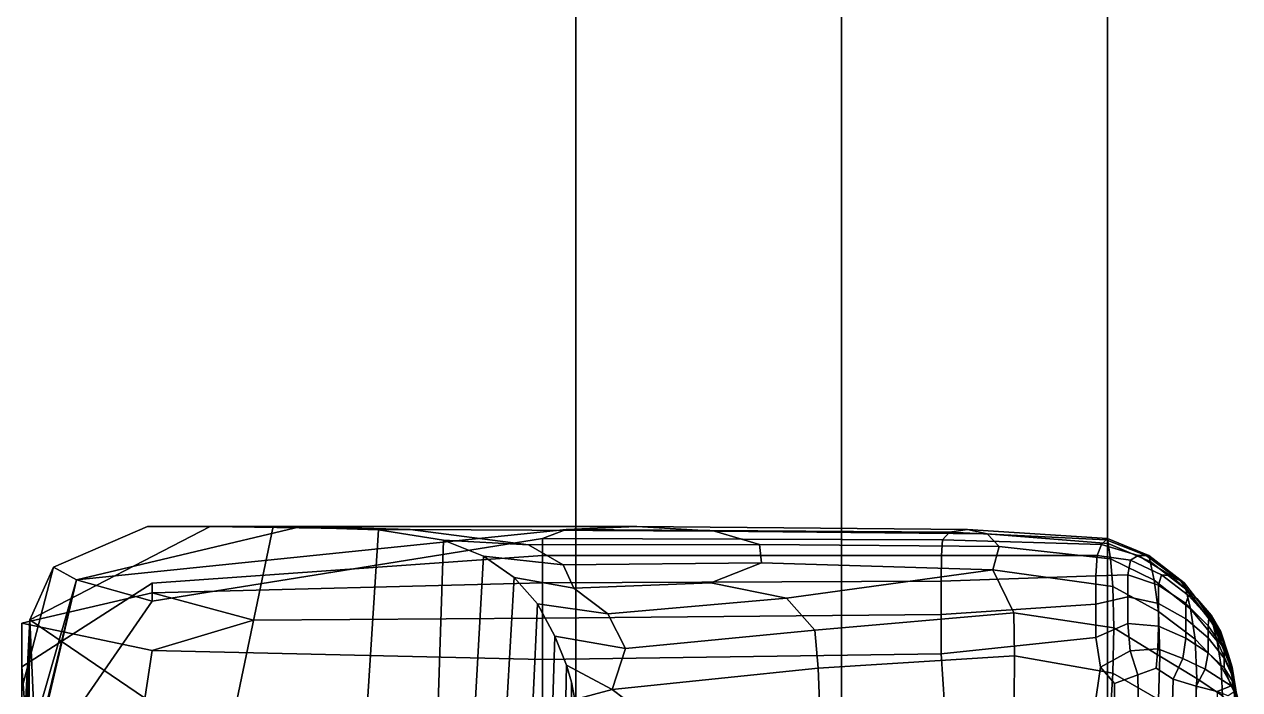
# Model space of a CAD drawing. Extents: x 0 to 405, y 0 to 52.
# Drawn here: x 402.349 to 405.092, y 20.72 to 22.222 of the extents above; entities that cross this region are included whole.
import ezdxf

# ---------------------------------------------------------------- set-up
doc = ezdxf.new("R2010")
doc.units = 0
doc.layers.add('COTAS', color=5, linetype='CONTINUOUS')

msp = doc.modelspace()

# ---------------------------------------------------------------- linework, layer by layer
at = {"layer": 'COTAS'}
for points in [[(403.5938, 19.7844, 3.1698), (403.5938, 26.8481, 4.6831), (403.5938, 32.0648, 4.1786), (403.5938, 32.2844, 3.1698)], [(403.5938, 19.7844, 3.1698), (403.5938, 26.8481, 4.6831), (403.5938, 32.0648, 4.1786), (403.5938, 32.2844, 3.1698)], [(403.5938, 17.2844, 3.1698), (403.5938, 32.2844, 3.1698), (404.1938, 32.2844, 3.1698), (404.1938, 17.2844, 3.1698)], [(403.5938, 17.2844, 3.1698), (403.5938, 32.2844, 3.1698), (404.1938, 32.2844, 3.1698), (404.1938, 17.2844, 3.1698)], [(404.7938, 17.2844, 3.1698), (404.1938, 17.2844, 3.1698), (404.1938, 32.2844, 3.1698), (404.7938, 32.2844, 3.1698)], [(404.7938, 17.2844, 3.1698), (404.1938, 17.2844, 3.1698), (404.1938, 32.2844, 3.1698), (404.7938, 32.2844, 3.1698)], [(404.7938, 19.7844, 3.1698), (404.7938, 32.2844, 3.1698), (404.7938, 32.0648, 4.1786), (404.7938, 26.8481, 4.6831)], [(404.7938, 19.7844, 3.1698), (404.7938, 32.2844, 3.1698), (404.7938, 32.0648, 4.1786), (404.7938, 26.8481, 4.6831)], [(403.5938, 16.3469, 13.0861), (403.5938, 29.7844, 13.1698), (403.5938, 29.9706, 12.1609), (403.5938, 24.144, 11.5937)], [(403.5938, 16.3469, 13.0861), (403.5938, 29.7844, 13.1698), (403.5938, 29.9706, 12.1609), (403.5938, 24.144, 11.5937)], [(404.7938, 16.3469, 13.0861), (404.7938, 24.144, 11.5937), (404.7938, 29.9706, 12.1609), (404.7938, 29.7844, 13.1698)], [(404.7938, 16.3469, 13.0861), (404.7938, 24.144, 11.5937), (404.7938, 29.9706, 12.1609), (404.7938, 29.7844, 13.1698)], [(403.5938, 12.2844, 13.1698), (404.1938, 12.2844, 13.1698), (404.1938, 29.7844, 13.1698), (403.5938, 29.7844, 13.1698)], [(403.5938, 12.2844, 13.1698), (404.1938, 12.2844, 13.1698), (404.1938, 29.7844, 13.1698), (403.5938, 29.7844, 13.1698)], [(404.7938, 12.2844, 13.1698), (404.7938, 29.7844, 13.1698), (404.1938, 29.7844, 13.1698), (404.1938, 12.2844, 13.1698)], [(404.7938, 12.2844, 13.1698), (404.7938, 29.7844, 13.1698), (404.1938, 29.7844, 13.1698), (404.1938, 12.2844, 13.1698)], [(403.5938, 29.3858, 7.0084), (403.5938, 23.5451, 5.8559), (403.5938, 21.946, 7.8649), (403.5938, 29.1075, 7.56)], [(403.5938, 29.3858, 7.0084), (403.5938, 23.5451, 5.8559), (403.5938, 21.946, 7.8649), (403.5938, 29.1075, 7.56)], [(404.7938, 29.3858, 7.0084), (404.7938, 29.1075, 7.56), (404.7938, 21.946, 7.8649), (404.7938, 23.5451, 5.8559)], [(404.7938, 29.3858, 7.0084), (404.7938, 29.1075, 7.56), (404.7938, 21.946, 7.8649), (404.7938, 23.5451, 5.8559)], [(403.5938, 29.0085, 8.1698), (403.5938, 21.6599, 9.8619), (403.5938, 23.4998, 10.243), (403.5938, 29.1075, 8.7796)], [(403.5938, 29.0085, 8.1698), (403.5938, 29.1075, 7.56), (403.5938, 21.946, 7.8649), (403.5938, 21.6599, 9.8619)], [(403.5938, 29.0085, 8.1698), (403.5938, 21.6599, 9.8619), (403.5938, 23.4998, 10.243), (403.5938, 29.1075, 8.7796)], [(403.5938, 29.0085, 8.1698), (403.5938, 29.1075, 7.56), (403.5938, 21.946, 7.8649), (403.5938, 21.6599, 9.8619)], [(404.7938, 29.0085, 8.1698), (404.7938, 21.6599, 9.8619), (404.7938, 21.946, 7.8649), (404.7938, 29.1075, 7.56)], [(404.7938, 29.0085, 8.1698), (404.7938, 29.1075, 8.7796), (404.7938, 23.4998, 10.243), (404.7938, 21.6599, 9.8619)], [(404.7938, 29.0085, 8.1698), (404.7938, 21.6599, 9.8619), (404.7938, 21.946, 7.8649), (404.7938, 29.1075, 7.56)], [(404.7938, 29.0085, 8.1698), (404.7938, 29.1075, 8.7796), (404.7938, 23.4998, 10.243), (404.7938, 21.6599, 9.8619)], [(403.5938, 19.7844, 3.1698), (403.5938, 24.9224, 4.9981), (403.5938, 26.4177, 5.1875), (403.5938, 26.8481, 4.6831)], [(403.5938, 19.7844, 3.1698), (403.5938, 24.9224, 4.9981), (403.5938, 26.4177, 5.1875), (403.5938, 26.8481, 4.6831)], [(404.7938, 19.7844, 3.1698), (404.7938, 26.8481, 4.6831), (404.7938, 26.4177, 5.1875), (404.7938, 24.9224, 4.9981)], [(404.7938, 19.7844, 3.1698), (404.7938, 26.8481, 4.6831), (404.7938, 26.4177, 5.1875), (404.7938, 24.9224, 4.9981)], [(403.5938, 19.7844, 3.1698), (403.5938, 23.5451, 5.8559), (403.5938, 25.6444, 5.4388), (403.5938, 24.9224, 4.9981)], [(403.5938, 19.7844, 3.1698), (403.5938, 23.5451, 5.8559), (403.5938, 25.6444, 5.4388), (403.5938, 24.9224, 4.9981)], [(404.7938, 19.7844, 3.1698), (404.7938, 24.9224, 4.9981), (404.7938, 25.6444, 5.4388), (404.7938, 23.5451, 5.8559)], [(404.7938, 19.7844, 3.1698), (404.7938, 24.9224, 4.9981), (404.7938, 25.6444, 5.4388), (404.7938, 23.5451, 5.8559)], [(403.5938, 16.3469, 13.0861), (403.5938, 24.144, 11.5937), (403.5938, 23.9777, 10.9008), (403.5938, 22.2669, 10.9258)], [(403.5938, 16.3469, 13.0861), (403.5938, 24.144, 11.5937), (403.5938, 23.9777, 10.9008), (403.5938, 22.2669, 10.9258)], [(404.7938, 16.3469, 13.0861), (404.7938, 22.2669, 10.9258), (404.7938, 23.9777, 10.9008), (404.7938, 24.144, 11.5937)], [(404.7938, 16.3469, 13.0861), (404.7938, 22.2669, 10.9258), (404.7938, 23.9777, 10.9008), (404.7938, 24.144, 11.5937)], [(403.5938, 19.7844, 3.1698), (403.5938, 16.1581, 8.4544), (403.5938, 21.946, 7.8649), (403.5938, 23.5451, 5.8559)], [(403.5938, 19.7844, 3.1698), (403.5938, 16.1581, 8.4544), (403.5938, 21.946, 7.8649), (403.5938, 23.5451, 5.8559)], [(404.7938, 19.7844, 3.1698), (404.7938, 23.5451, 5.8559), (404.7938, 21.946, 7.8649), (404.7938, 16.1581, 8.4544)], [(404.7938, 19.7844, 3.1698), (404.7938, 23.5451, 5.8559), (404.7938, 21.946, 7.8649), (404.7938, 16.1581, 8.4544)], [(403.5938, 16.3469, 13.0861), (403.5938, 22.2669, 10.9258), (403.5938, 23.4998, 10.243), (403.5938, 21.6599, 9.8619)], [(403.5938, 16.3469, 13.0861), (403.5938, 22.2669, 10.9258), (403.5938, 23.4998, 10.243), (403.5938, 21.6599, 9.8619)], [(404.7938, 16.3469, 13.0861), (404.7938, 21.6599, 9.8619), (404.7938, 23.4998, 10.243), (404.7938, 22.2669, 10.9258)], [(404.7938, 16.3469, 13.0861), (404.7938, 21.6599, 9.8619), (404.7938, 23.4998, 10.243), (404.7938, 22.2669, 10.9258)], [(403.5938, 16.3469, 13.0861), (403.5938, 21.6599, 9.8619), (403.5938, 21.946, 7.8649), (403.5938, 16.1581, 8.4544)], [(403.5938, 16.3469, 13.0861), (403.5938, 21.6599, 9.8619), (403.5938, 21.946, 7.8649), (403.5938, 16.1581, 8.4544)], [(404.7938, 16.3469, 13.0861), (404.7938, 16.1581, 8.4544), (404.7938, 21.946, 7.8649), (404.7938, 21.6599, 9.8619)], [(404.7938, 16.3469, 13.0861), (404.7938, 16.1581, 8.4544), (404.7938, 21.946, 7.8649), (404.7938, 21.6599, 9.8619)], [(402.3614, 20.8778, 8.5426), (402.8042, 20.577, 8.9708), (402.9104, 21.0884, 6.6624), (402.7688, 21.0884, 5.4559)], [(402.3614, 20.8778, 8.5426), (402.7688, 21.0884, 5.4559), (402.6271, 21.0884, 3.8328), (402.4146, 20.9967, 4.1319)], [(402.4672, 20.968, 0.7334), (402.4146, 20.9967, 4.1319), (402.6271, 21.0884, 3.8328), (402.974, 21.0884, 2.023)], [(402.4672, 20.968, 0.7334), (402.974, 21.0884, 2.023), (403.7313, 21.0884, 1.4198), (403.5719, 21.0817, 0.4573)], [(402.4672, 20.968, 0.7334), (403.5719, 21.0817, 0.4573), (403.5188, 21.0616, 0.0698), (402.6375, 20.9197, 0.1906)], [(403.2202, 21.0818, 3.3448), (402.974, 21.0884, 2.023), (402.6271, 21.0884, 3.8328), (402.7688, 21.0884, 5.4559)], [(403.2202, 21.0818, 3.3448), (402.7688, 21.0884, 5.4559), (402.9104, 21.0884, 6.6624), (403.1482, 21.0807, 5.9316)], [(403.1179, 20.5985, 8.7447), (403.1482, 21.0807, 5.9316), (402.9104, 21.0884, 6.6624), (402.8042, 20.577, 8.9708)], [(403.2202, 21.0818, 3.3448), (403.9068, 21.0783, 2.3912), (403.7313, 21.0884, 1.4198), (402.974, 21.0884, 2.023)], [(403.1179, 20.5985, 8.7447), (403.2798, 20.5979, 8.6684), (403.295, 21.0578, 5.7352), (403.1482, 21.0807, 5.9316)], [(403.2202, 21.0818, 3.3448), (403.1482, 21.0807, 5.9316), (403.295, 21.0578, 5.7352), (403.4871, 21.0472, 3.543)], [(403.2202, 21.0818, 3.3448), (403.4871, 21.0472, 3.543), (404.0082, 21.0481, 2.8053), (403.9068, 21.0783, 2.3912)], [(404.4375, 21.0758, 0.4583), (404.4217, 21.0582, 0.0737), (403.5188, 21.0616, 0.0698), (403.5719, 21.0817, 0.4573)], [(404.4375, 21.0758, 0.4583), (403.5719, 21.0817, 0.4573), (403.7313, 21.0884, 1.4198), (404.4781, 21.0817, 1.4198)], [(404.5225, 21.0721, 2.3896), (404.4781, 21.0817, 1.4198), (403.7313, 21.0884, 1.4198), (403.9068, 21.0783, 2.3912)], [(404.5225, 21.0721, 2.3896), (403.9068, 21.0783, 2.3912), (404.0082, 21.0481, 2.8053), (404.5492, 21.0433, 2.799)], [(404.4375, 21.0758, 0.4583), (404.7905, 21.0582, 0.4612), (404.7806, 21.048, 0.0854), (404.4217, 21.0582, 0.0737)], [(404.4375, 21.0758, 0.4583), (404.4781, 21.0817, 1.4198), (404.7938, 21.0616, 1.4198), (404.7905, 21.0582, 0.4612)], [(404.5225, 21.0721, 2.3896), (404.7955, 21.05, 2.3901), (404.7938, 21.0616, 1.4198), (404.4781, 21.0817, 1.4198)], [(404.5225, 21.0721, 2.3896), (404.5492, 21.0433, 2.799), (404.8009, 21.0153, 2.8011), (404.7955, 21.05, 2.3901)], [(402.6375, 20.9604, -0.0084), (402.6375, 20.9197, 0.1906), (403.5188, 21.0616, 0.0698), (403.5188, 21.0232, -0.0235)], [(403.3604, 20.5783, 8.6639), (403.3856, 21.0215, 5.7944), (403.295, 21.0578, 5.7352), (403.2798, 20.5979, 8.6684)], [(403.5655, 21.0022, 3.6485), (403.4871, 21.0472, 3.543), (403.295, 21.0578, 5.7352), (403.3856, 21.0215, 5.7944)], [(403.5655, 21.0022, 3.6485), (404.013, 21.0063, 2.9188), (404.0082, 21.0481, 2.8053), (403.4871, 21.0472, 3.543)], [(404.4193, 21.0232, -0.0164), (403.5188, 21.0232, -0.0235), (403.5188, 21.0616, 0.0698), (404.4217, 21.0582, 0.0737)], [(404.5347, 20.9906, 2.9295), (404.5492, 21.0433, 2.799), (404.0082, 21.0481, 2.8053), (404.013, 21.0063, 2.9188)], [(404.4193, 21.0232, -0.0164), (404.4217, 21.0582, 0.0737), (404.7806, 21.048, 0.0854), (404.7707, 21.0234, 0.0051)], [(404.5347, 20.9906, 2.9295), (404.8062, 20.9532, 2.9202), (404.8009, 21.0153, 2.8011), (404.5492, 21.0433, 2.799)], [(404.8455, 21.0125, 0.0306), (404.7707, 21.0234, 0.0051), (404.7806, 21.048, 0.0854), (404.8633, 21.0234, 0.0992)], [(404.8811, 21.0232, 0.4646), (404.8633, 21.0234, 0.0992), (404.7806, 21.048, 0.0854), (404.7905, 21.0582, 0.4612)], [(404.8811, 21.0232, 0.4646), (404.7905, 21.0582, 0.4612), (404.7938, 21.0616, 1.4198), (404.8871, 21.0232, 1.4198)], [(404.8902, 21.0092, 2.3894), (404.8871, 21.0232, 1.4198), (404.7938, 21.0616, 1.4198), (404.7955, 21.05, 2.3901)], [(404.8902, 21.0092, 2.3894), (404.7955, 21.05, 2.3901), (404.8009, 21.0153, 2.8011), (404.8995, 20.9673, 2.7983)], [(402.6375, 20.9604, -0.0084), (403.5188, 21.0232, -0.0235), (403.5188, 20.9616, -0.1034), (402.6375, 20.9388, -0.114)], [(403.3604, 20.5783, 8.6639), (403.4301, 20.5428, 8.6533), (403.455, 20.9736, 5.8303), (403.3856, 21.0215, 5.7944)], [(403.5655, 21.0022, 3.6485), (403.3856, 21.0215, 5.7944), (403.455, 20.9736, 5.8303), (403.589, 20.9496, 3.716)], [(404.4193, 21.0232, -0.0164), (404.4184, 20.9654, -0.0943), (403.5188, 20.9616, -0.1034), (403.5188, 21.0232, -0.0235)], [(404.4193, 21.0232, -0.0164), (404.7707, 21.0234, 0.0051), (404.7674, 20.9769, -0.0671), (404.4184, 20.9654, -0.0943)], [(404.8455, 21.0125, 0.0306), (404.8396, 20.9794, -0.0338), (404.7674, 20.9769, -0.0671), (404.7707, 21.0234, 0.0051)], [(404.9089, 20.8966, 2.9125), (404.8995, 20.9673, 2.7983), (404.8009, 21.0153, 2.8011), (404.8062, 20.9532, 2.9202)], [(404.8455, 21.0125, 0.0306), (404.8633, 21.0234, 0.0992), (404.9379, 20.9771, 0.1093), (404.9161, 20.9795, 0.05)], [(404.8811, 21.0232, 0.4646), (404.9597, 20.9654, 0.4672), (404.9379, 20.9771, 0.1093), (404.8633, 21.0234, 0.0992)], [(404.8811, 21.0232, 0.4646), (404.8871, 21.0232, 1.4198), (404.967, 20.9616, 1.4198), (404.9597, 20.9654, 0.4672)], [(404.8902, 21.0092, 2.3894), (404.9705, 20.9469, 2.3841), (404.967, 20.9616, 1.4198), (404.8871, 21.0232, 1.4198)], [(402.3614, 20.8778, 8.5426), (402.4146, 20.9967, 4.1319), (402.3438, 20.7217, 3.8661), (402.3438, 20.5217, 5.1735)], [(402.4672, 20.968, 0.7334), (402.3438, 20.5384, 2.0939), (402.3438, 20.7217, 3.8661), (402.4146, 20.9967, 4.1319)], [(403.5655, 21.0022, 3.6485), (403.589, 20.9496, 3.716), (403.8987, 20.9615, 2.9884), (404.013, 21.0063, 2.9188)], [(404.5347, 20.9906, 2.9295), (404.013, 21.0063, 2.9188), (403.8987, 20.9615, 2.9884), (404.0691, 20.9265, 3.0146)], [(404.5347, 20.9906, 2.9295), (404.0691, 20.9265, 3.0146), (404.133, 20.8542, 3.0665), (404.5821, 20.8934, 3.026)], [(404.5347, 20.9906, 2.9295), (404.5821, 20.8934, 3.026), (404.808, 20.8597, 3.0148), (404.8062, 20.9532, 2.9202)], [(404.8455, 21.0125, 0.0306), (404.9161, 20.9795, 0.05), (404.9088, 20.9559, -0.0067), (404.8396, 20.9794, -0.0338)], [(404.8902, 21.0092, 2.3894), (404.8995, 20.9673, 2.7983), (404.9812, 20.9028, 2.7771), (404.9705, 20.9469, 2.3841)], [(402.4672, 20.968, 0.7334), (402.6375, 20.9197, 0.1906), (402.3438, 20.4942, 0.5532), (402.3438, 20.4592, 0.849)], [(402.4672, 20.968, 0.7334), (402.3438, 20.4592, 0.849), (402.3438, 20.3327, 1.1531), (402.3438, 20.4411, 1.1656)], [(402.4672, 20.968, 0.7334), (402.3438, 20.4411, 1.1656), (402.3438, 20.355, 1.5698), (402.3438, 20.5384, 2.0939)], [(402.6375, 20.9604, -0.0084), (402.3438, 20.772, 0.0368), (402.3438, 20.4942, 0.5532), (402.6375, 20.9197, 0.1906)], [(402.6375, 20.9604, -0.0084), (402.6375, 20.9388, -0.114), (402.3438, 20.8705, -0.1457), (402.3438, 20.772, 0.0368)], [(402.866, 20.8774, -0.1577), (402.6375, 20.9388, -0.114), (403.5188, 20.9616, -0.1034), (403.5188, 20.8817, -0.165)], [(403.488, 20.4928, 8.6379), (403.5073, 20.9137, 5.8506), (403.455, 20.9736, 5.8303), (403.4301, 20.5428, 8.6533)], [(403.6659, 20.891, 3.7553), (403.589, 20.9496, 3.716), (403.455, 20.9736, 5.8303), (403.5073, 20.9137, 5.8506)], [(404.4184, 20.8896, -0.1554), (403.5188, 20.8817, -0.165), (403.5188, 20.9616, -0.1034), (404.4184, 20.9654, -0.0943)], [(403.6659, 20.891, 3.7553), (404.0691, 20.9265, 3.0146), (403.8987, 20.9615, 2.9884), (403.589, 20.9496, 3.716)], [(404.4184, 20.8896, -0.1554), (404.4184, 20.9654, -0.0943), (404.7674, 20.9769, -0.0671), (404.7674, 20.9135, -0.1267)], [(404.8396, 20.9297, -0.0902), (404.7674, 20.9135, -0.1267), (404.7674, 20.9769, -0.0671), (404.8396, 20.9794, -0.0338)], [(404.8396, 20.9297, -0.0902), (404.8396, 20.9794, -0.0338), (404.9088, 20.9559, -0.0067), (404.9088, 20.9146, -0.0574)], [(404.9089, 20.8966, 2.9125), (404.9919, 20.834, 2.8718), (404.9812, 20.9028, 2.7771), (404.8995, 20.9673, 2.7983)], [(404.977, 20.9331, 0.0676), (404.9708, 20.9148, 0.0204), (404.9088, 20.9559, -0.0067), (404.9161, 20.9795, 0.05)], [(404.977, 20.9331, 0.0676), (404.9161, 20.9795, 0.05), (404.9379, 20.9771, 0.1093), (404.9955, 20.9262, 0.1153)], [(405.0536, 20.8384, 0.1698), (404.9955, 20.9262, 0.1153), (404.9379, 20.9771, 0.1093), (404.9597, 20.9654, 0.4672)], [(405.0536, 20.8384, 0.1698), (404.9597, 20.9654, 0.4672), (404.967, 20.9616, 1.4198), (405.0286, 20.8817, 1.4198)], [(405.0317, 20.8687, 2.3768), (405.0286, 20.8817, 1.4198), (404.967, 20.9616, 1.4198), (404.9705, 20.9469, 2.3841)], [(402.866, 20.8774, -0.1577), (402.6375, 20.8089, -0.189), (402.3438, 20.8705, -0.1457), (402.6375, 20.9388, -0.114)], [(404.9089, 20.8966, 2.9125), (404.8062, 20.9532, 2.9202), (404.808, 20.8597, 3.0148), (404.912, 20.796, 2.9983)], [(404.9708, 20.8798, -0.0225), (404.9088, 20.9146, -0.0574), (404.9088, 20.9559, -0.0067), (404.9708, 20.9148, 0.0204)], [(405.0317, 20.8687, 2.3768), (404.9705, 20.9469, 2.3841), (404.9812, 20.9028, 2.7771), (405.0411, 20.8296, 2.7478)], [(404.977, 20.9331, 0.0676), (405.0227, 20.8822, 0.0878), (405.0212, 20.8641, 0.0538), (404.9708, 20.9148, 0.0204)], [(404.977, 20.9331, 0.0676), (404.9955, 20.9262, 0.1153), (405.0275, 20.8882, 0.1168), (405.0227, 20.8822, 0.0878)], [(403.488, 20.4928, 8.6379), (403.5335, 20.4298, 8.6188), (403.5467, 20.841, 5.8635), (403.5073, 20.9137, 5.8506)], [(403.6659, 20.891, 3.7553), (403.5073, 20.9137, 5.8506), (403.5467, 20.841, 5.8635), (403.7061, 20.8131, 3.7934)], [(403.6659, 20.891, 3.7553), (403.7061, 20.8131, 3.7934), (404.133, 20.8542, 3.0665), (404.0691, 20.9265, 3.0146)], [(404.4184, 20.8896, -0.1554), (404.7674, 20.9135, -0.1267), (404.7674, 20.838, -0.1692), (404.4184, 20.8008, -0.1949)], [(404.8396, 20.9297, -0.0902), (404.8396, 20.8693, -0.1345), (404.7674, 20.838, -0.1692), (404.7674, 20.9135, -0.1267)], [(404.8396, 20.9297, -0.0902), (404.9088, 20.9146, -0.0574), (404.9088, 20.8638, -0.0985), (404.8396, 20.8693, -0.1345)], [(404.9708, 20.8798, -0.0225), (404.9708, 20.8368, -0.0573), (404.9088, 20.8638, -0.0985), (404.9088, 20.9146, -0.0574)], [(404.9708, 20.8798, -0.0225), (404.9708, 20.9148, 0.0204), (405.0212, 20.8641, 0.0538), (405.0212, 20.837, 0.0205)], [(405.0536, 20.8384, 0.1698), (405.05, 20.8506, 0.1384), (405.0275, 20.8882, 0.1168), (404.9955, 20.9262, 0.1153)], [(402.3614, 20.8778, 8.5426), (402.3438, 20.0232, 8.8252), (402.3438, 19.3702, 9.4141), (402.3438, 19.5465, 9.53)], [(402.3614, 20.8778, 8.5426), (402.3438, 19.5465, 9.53), (402.3438, 19.2978, 9.7785), (402.3438, 19.4791, 9.717)], [(402.3614, 20.8778, 8.5426), (402.3438, 19.4791, 9.717), (402.3438, 19.1551, 10.0224), (402.3438, 19.2137, 10.3553)], [(402.3614, 20.8778, 8.5426), (402.3438, 19.2137, 10.3553), (402.3438, 18.6095, 11.7396), (402.45, 18.8698, 11.9654)], [(402.3614, 20.8778, 8.5426), (402.3438, 20.5217, 5.1735), (402.3438, 20.2884, 5.3994), (402.3438, 20.3467, 6.5136)], [(402.3614, 20.8778, 8.5426), (402.3438, 20.3467, 6.5136), (402.3438, 20.2217, 7.2264), (402.3438, 20.3277, 8.143)], [(402.3614, 20.8778, 8.5426), (402.3438, 20.3277, 8.143), (402.3438, 20.2123, 8.4359), (402.3438, 20.3086, 8.5057)], [(402.3614, 20.8778, 8.5426), (402.3438, 20.3086, 8.5057), (402.3438, 20.1733, 8.5302), (402.3438, 20.2578, 8.5819)], [(402.3614, 20.8778, 8.5426), (402.3438, 20.2578, 8.5819), (402.3438, 20.0985, 8.605), (402.3438, 20.0232, 8.8252)], [(402.3614, 20.8778, 8.5426), (402.45, 18.8698, 11.9654), (402.7688, 19.0431, 11.9034), (402.8042, 20.577, 8.9708)], [(402.866, 20.8774, -0.1577), (403.5188, 20.8817, -0.165), (403.5188, 20.7884, -0.2034), (402.6375, 20.8089, -0.189)], [(404.4184, 20.8896, -0.1554), (404.4184, 20.8008, -0.1949), (403.5188, 20.7884, -0.2034), (403.5188, 20.8817, -0.165)], [(404.5837, 20.7965, 3.0946), (404.5821, 20.8934, 3.026), (404.133, 20.8542, 3.0665), (404.1411, 20.7684, 3.1196)], [(404.5837, 20.7965, 3.0946), (404.8062, 20.7576, 3.0824), (404.808, 20.8597, 3.0148), (404.5821, 20.8934, 3.026)], [(404.9089, 20.8966, 2.9125), (404.912, 20.796, 2.9983), (404.9955, 20.7452, 2.9414), (404.9919, 20.834, 2.8718)], [(404.9708, 20.8798, -0.0225), (405.0212, 20.837, 0.0205), (405.0212, 20.8036, -0.0065), (404.9708, 20.8368, -0.0573)], [(405.0505, 20.7728, 2.8168), (405.0411, 20.8296, 2.7478), (404.9812, 20.9028, 2.7771), (404.9919, 20.834, 2.8718)], [(405.0558, 20.8277, 0.1145), (405.0569, 20.8125, 0.0879), (405.0212, 20.8641, 0.0538), (405.0227, 20.8822, 0.0878)], [(405.0558, 20.8277, 0.1145), (405.0227, 20.8822, 0.0878), (405.0275, 20.8882, 0.1168), (405.05, 20.8506, 0.1384)], [(405.0536, 20.8384, 0.1698), (405.0286, 20.8817, 1.4198), (405.067, 20.7884, 1.4198), (405.067, 20.7884, 0.1698)], [(405.0317, 20.8687, 2.3768), (405.0688, 20.7802, 2.37), (405.067, 20.7884, 1.4198), (405.0286, 20.8817, 1.4198)], [(402.4397, 19.5093, -0.0621), (402.3438, 20.772, 0.0368), (402.3438, 20.8705, -0.1457), (402.6375, 20.8089, -0.189)], [(403.6762, 20.7206, 3.907), (404.1411, 20.7684, 3.1196), (404.133, 20.8542, 3.0665), (403.7061, 20.8131, 3.7934)], [(404.8452, 20.8076, -0.1634), (404.7779, 20.7712, -0.1925), (404.7674, 20.838, -0.1692), (404.8396, 20.8693, -0.1345)], [(404.9089, 20.6979, 3.0562), (404.912, 20.796, 2.9983), (404.808, 20.8597, 3.0148), (404.8062, 20.7576, 3.0824)], [(404.8452, 20.8076, -0.1634), (404.8396, 20.8693, -0.1345), (404.9088, 20.8638, -0.0985), (404.9076, 20.8122, -0.1292)], [(404.9636, 20.7902, -0.0886), (404.9076, 20.8122, -0.1292), (404.9088, 20.8638, -0.0985), (404.9708, 20.8368, -0.0573)], [(405.0575, 20.7912, 0.0665), (405.0212, 20.837, 0.0205), (405.0212, 20.8641, 0.0538), (405.0569, 20.8125, 0.0879)], [(405.0317, 20.8687, 2.3768), (405.0411, 20.8296, 2.7478), (405.0741, 20.7558, 2.7207), (405.0688, 20.7802, 2.37)], [(405.0536, 20.8384, 0.1698), (405.067, 20.7884, 0.1698), (405.0665, 20.8006, 0.1516), (405.05, 20.8506, 0.1384)], [(405.0558, 20.8277, 0.1145), (405.05, 20.8506, 0.1384), (405.0665, 20.8006, 0.1516), (405.0753, 20.7707, 0.1384)], [(403.5652, 20.4019, 8.5977), (403.5726, 20.7756, 6.093), (403.5467, 20.841, 5.8635), (403.5335, 20.4298, 8.6188)], [(403.6762, 20.7206, 3.907), (403.7061, 20.8131, 3.7934), (403.5467, 20.841, 5.8635), (403.5726, 20.7756, 6.093)], [(404.5312, 19.0857, -0.2177), (404.4184, 20.8008, -0.1949), (404.7674, 20.838, -0.1692), (404.7779, 20.7712, -0.1925)], [(404.9636, 20.7902, -0.0886), (404.9708, 20.8368, -0.0573), (405.0212, 20.8036, -0.0065), (405.0144, 20.7664, -0.0335)], [(405.0505, 20.7728, 2.8168), (404.9919, 20.834, 2.8718), (404.9955, 20.7452, 2.9414), (405.0536, 20.7063, 2.8678)], [(405.0575, 20.7912, 0.0665), (405.0569, 20.7698, 0.0453), (405.0212, 20.8036, -0.0065), (405.0212, 20.837, 0.0205)], [(405.0505, 20.7728, 2.8168), (405.0795, 20.7202, 2.7663), (405.0741, 20.7558, 2.7207), (405.0411, 20.8296, 2.7478)], [(405.0558, 20.8277, 0.1145), (405.0753, 20.7707, 0.1384), (405.075, 20.7686, 0.1169), (405.0569, 20.8125, 0.0879)], [(402.4397, 19.5093, -0.0621), (402.6375, 20.8089, -0.189), (403.5188, 20.7884, -0.2034), (403.5188, 18.1697, -0.2235)], [(404.5312, 19.0857, -0.2177), (403.5188, 18.1697, -0.2235), (403.5188, 20.7884, -0.2034), (404.4184, 20.8008, -0.1949)], [(404.5837, 20.7965, 3.0946), (404.1411, 20.7684, 3.1196), (404.1438, 20.6926, 3.1494), (404.583, 20.6972, 3.1355)], [(404.5837, 20.7965, 3.0946), (404.583, 20.6972, 3.1355), (404.8009, 20.6695, 3.1201), (404.8062, 20.7576, 3.0824)], [(404.8452, 20.8076, -0.1634), (404.862, 20.7538, -0.174), (404.8095, 20.7338, -0.1944), (404.7779, 20.7712, -0.1925)], [(404.8452, 20.8076, -0.1634), (404.9076, 20.8122, -0.1292), (404.9038, 20.7684, -0.1487), (404.862, 20.7538, -0.174)], [(404.9636, 20.7902, -0.0886), (404.9421, 20.7441, -0.1214), (404.9038, 20.7684, -0.1487), (404.9076, 20.8122, -0.1292)], [(404.9089, 20.6979, 3.0562), (404.9919, 20.6638, 2.9897), (404.9955, 20.7452, 2.9414), (404.912, 20.796, 2.9983)], [(405.0727, 20.7288, 0.067), (405.0144, 20.7664, -0.0335), (405.0212, 20.8036, -0.0065), (405.0569, 20.7698, 0.0453)], [(405.0575, 20.7912, 0.0665), (405.0569, 20.8125, 0.0879), (405.075, 20.7686, 0.1169), (405.0774, 20.7475, 0.1104)], [(405.0836, 20.7201, 0.1527), (405.0753, 20.7707, 0.1384), (405.0665, 20.8006, 0.1516), (405.067, 20.7884, 0.1698)], [(402.4397, 19.5093, -0.0621), (402.3438, 20.2232, 0.613), (402.3438, 20.4942, 0.5532), (402.3438, 20.772, 0.0368)], [(403.5652, 20.4019, 8.5977), (403.5821, 20.4574, 8.5761), (403.5844, 20.7374, 6.7629), (403.5726, 20.7756, 6.093)], [(403.6762, 20.7206, 3.907), (403.5726, 20.7756, 6.093), (403.5844, 20.7374, 6.7629), (403.5914, 20.6979, 5.8555)], [(403.6762, 20.7206, 3.907), (403.7313, 20.6784, 3.6076), (404.1438, 20.6926, 3.1494), (404.1411, 20.7684, 3.1196)], [(404.5312, 19.0857, -0.2177), (404.7779, 20.7712, -0.1925), (404.8095, 20.7338, -0.1944), (404.7977, 18.156, -0.2011)], [(404.8928, 19.0766, -0.1629), (404.862, 20.7538, -0.174), (404.9038, 20.7684, -0.1487), (404.9421, 20.7441, -0.1214)], [(404.9636, 20.7902, -0.0886), (405.0144, 20.7664, -0.0335), (404.9941, 20.7278, -0.0668), (404.9421, 20.7441, -0.1214)], [(405.0727, 20.7288, 0.067), (405.0416, 20.7162, -0.0017), (404.9941, 20.7278, -0.0668), (405.0144, 20.7664, -0.0335)], [(405.0505, 20.7728, 2.8168), (405.0536, 20.7063, 2.8678), (405.0813, 20.6787, 2.8012), (405.0795, 20.7202, 2.7663)], [(405.0575, 20.7912, 0.0665), (405.0774, 20.7475, 0.1104), (405.075, 20.741, 0.0893), (405.0569, 20.7698, 0.0453)], [(405.0727, 20.7288, 0.067), (405.0569, 20.7698, 0.0453), (405.075, 20.741, 0.0893), (405.0797, 20.7153, 0.1013)], [(405.0922, 20.6688, 2.5843), (405.0871, 20.6884, 1.449), (405.067, 20.7884, 1.4198), (405.0688, 20.7802, 2.37)], [(405.0836, 20.7201, 0.1527), (405.067, 20.7884, 0.1698), (405.067, 20.7884, 1.4198), (405.0871, 20.6884, 1.449)], [(405.0922, 20.6688, 2.5843), (405.0688, 20.7802, 2.37), (405.0741, 20.7558, 2.7207), (405.0889, 20.6966, 2.7064)], [(405.0836, 20.7201, 0.1527), (405.0774, 20.7475, 0.1104), (405.075, 20.7686, 0.1169), (405.0753, 20.7707, 0.1384)], [(404.8928, 19.0766, -0.1629), (404.7977, 18.156, -0.2011), (404.8095, 20.7338, -0.1944), (404.862, 20.7538, -0.174)], [(404.9089, 20.6979, 3.0562), (404.8062, 20.7576, 3.0824), (404.8009, 20.6695, 3.1201), (404.8995, 20.6345, 3.0872)], [(404.8928, 19.0766, -0.1629), (404.9421, 20.7441, -0.1214), (404.9941, 20.7278, -0.0668), (404.9737, 18.1545, -0.0943)], [(405.0585, 20.6384, 2.8978), (405.0536, 20.7063, 2.8678), (404.9955, 20.7452, 2.9414), (404.9919, 20.6638, 2.9897)], [(405.0874, 20.6917, 2.7385), (405.0889, 20.6966, 2.7064), (405.0741, 20.7558, 2.7207), (405.0795, 20.7202, 2.7663)], [(405.0836, 20.7201, 0.1527), (405.0797, 20.7153, 0.1013), (405.075, 20.741, 0.0893), (405.0774, 20.7475, 0.1104)], [(402.4132, 20.0782, 2.9802), (402.3438, 20.5217, 5.1735), (402.3438, 20.7217, 3.8661), (402.3438, 20.5384, 2.0939)], [(403.5936, 20.2902, 8.5611), (403.5914, 20.6979, 5.8555), (403.5844, 20.7374, 6.7629), (403.5821, 20.4574, 8.5761)], [(403.6762, 20.7206, 3.907), (403.5914, 20.6979, 5.8555), (403.5938, 20.6773, 4.9561), (403.7313, 20.6784, 3.6076)], [(405.0318, 18.1516, -0.0181), (404.9737, 18.1545, -0.0943), (404.9941, 20.7278, -0.0668), (405.0416, 20.7162, -0.0017)], [(405.0727, 20.7288, 0.067), (405.0797, 20.7153, 0.1013), (405.0665, 20.7064, 0.0575), (405.0416, 20.7162, -0.0017)], [(405.0874, 20.6917, 2.7385), (405.0795, 20.7202, 2.7663), (405.0813, 20.6787, 2.8012), (405.0907, 20.6648, 2.7482)]]:
    msp.add_3dface(points, dxfattribs=at)

doc.saveas('drawing.dxf')
